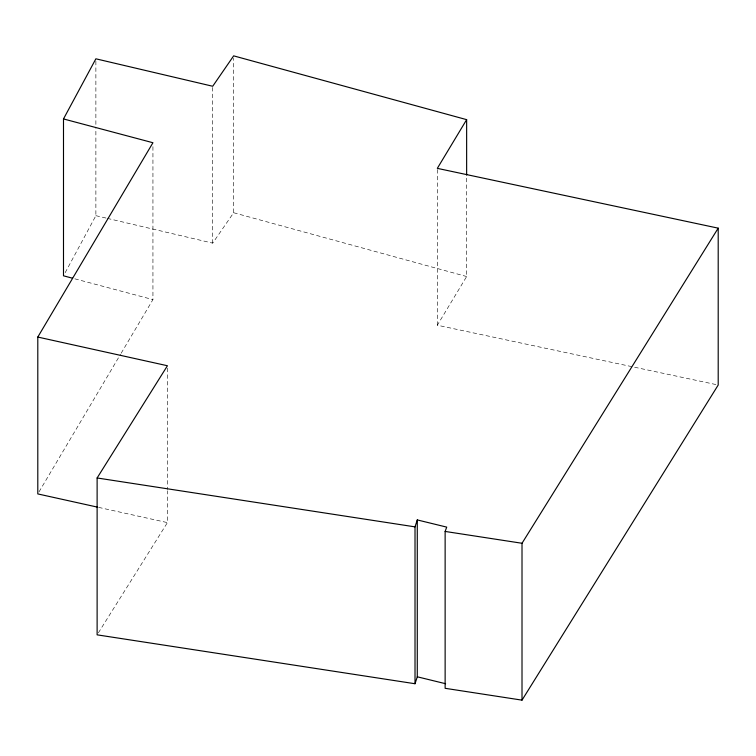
<?xml version="1.0" encoding="UTF-8"?>
<svg xmlns="http://www.w3.org/2000/svg" width="756" height="756" viewBox="0 0 756 756"><rect width="100%" height="100%" fill="white"/><g stroke="black" fill="none" stroke-linecap="round" stroke-linejoin="round"><path stroke-width="0.57" stroke-dasharray="3.78 2.83" d="M65.177 272.699L95.88 215.677L95.88 129.569M39 491.901L120.554 354.252M121.149 353.241L152.939 299.603L152.939 146.267M715.894 384.539L437.327 325.222L466.641 276.526L466.641 176.271M98.365 632.857L167.426 522.613L167.426 490.767M107.333 218.371L212.71 243.13L233.651 212.729L233.651 58.221M98.601 507.38L167.426 522.613M95.88 215.677L106.19 218.097M74.816 278.822L152.939 299.603M233.651 212.729L466.641 276.526M437.327 169.533L437.327 325.222M212.71 87.431L212.71 243.13M167.426 368.106L167.426 489.586M95.88 61.16L95.88 128.397"/><path stroke-width="1.13" d="M97.448 507.125L37.8 493.923L37.8 337.053L167.426 365.743L97.118 477.972L97.118 634.842L415.016 683.736L415.016 526.866L417.284 519.93L446.72 527.121L445.133 531.44L445.133 688.31L522.009 700.141L718.2 385.031L718.2 228.161L437.327 168.352L466.641 119.656L233.651 55.859L212.71 86.26L95.88 58.807L63.495 118.938L63.495 275.808L72.557 278.217M415.016 683.736L417.284 676.8L417.284 519.93M37.8 337.053L152.939 142.733L63.495 118.938M522.009 700.141L522.009 543.271L718.2 228.161M445.133 531.44L522.009 543.271M97.118 477.972L415.016 526.866M417.284 676.8L445.586 683.717M466.641 119.656L466.641 175.09"/></g></svg>
